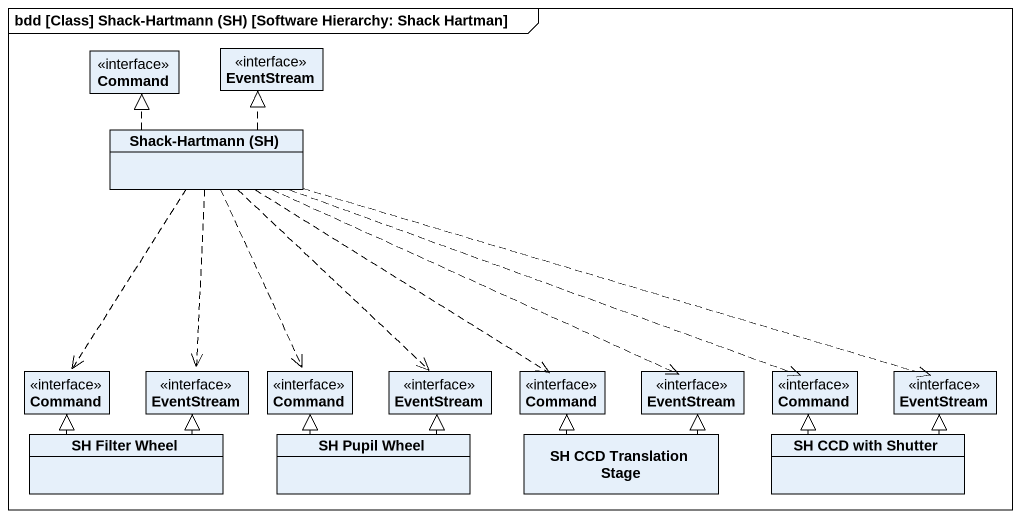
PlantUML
@startuml
mainframe bdd [Class] Shack-Hartmann (SH) [Software Hierarchy: Shack Hartman]
hide circle
hide empty members
interface Command
interface EventStream
class "Shack-Hartmann (SH)" as Shack_Hartmann_SH
interface "Command" as Command_2
interface "EventStream" as EventStream_2
interface "Command" as Command_3
interface "EventStream" as EventStream_3
interface "Command" as Command_4
interface "EventStream" as EventStream_4
interface "Command" as Command_5
interface "EventStream" as EventStream_5
class "SH Filter Wheel" as SH_Filter_Wheel
class "SH Pupil Wheel" as SH_Pupil_Wheel
class "SH CCD Translation Stage" as SH_CCD_Translation_Stage
class "SH CCD with Shutter" as SH_CCD_with_Shutter
Shack_Hartmann_SH .up.|> Command
Shack_Hartmann_SH .up.|> EventStream
Shack_Hartmann_SH ..> Command_2
Shack_Hartmann_SH ..> EventStream_2
Shack_Hartmann_SH ..> Command_3
Shack_Hartmann_SH ..> EventStream_3
Shack_Hartmann_SH ..> Command_4
Shack_Hartmann_SH .right.> EventStream_4
Shack_Hartmann_SH .right.> Command_5
Shack_Hartmann_SH .right.> EventStream_5
SH_Filter_Wheel .up.|> Command_2
SH_Filter_Wheel .up.|> EventStream_2
SH_Pupil_Wheel .up.|> Command_3
SH_Pupil_Wheel .up.|> EventStream_3
SH_CCD_Translation_Stage .up.|> Command_4
SH_CCD_Translation_Stage .up.|> EventStream_4
SH_CCD_with_Shutter .up.|> Command_5
SH_CCD_with_Shutter .up.|> EventStream_5
@enduml
